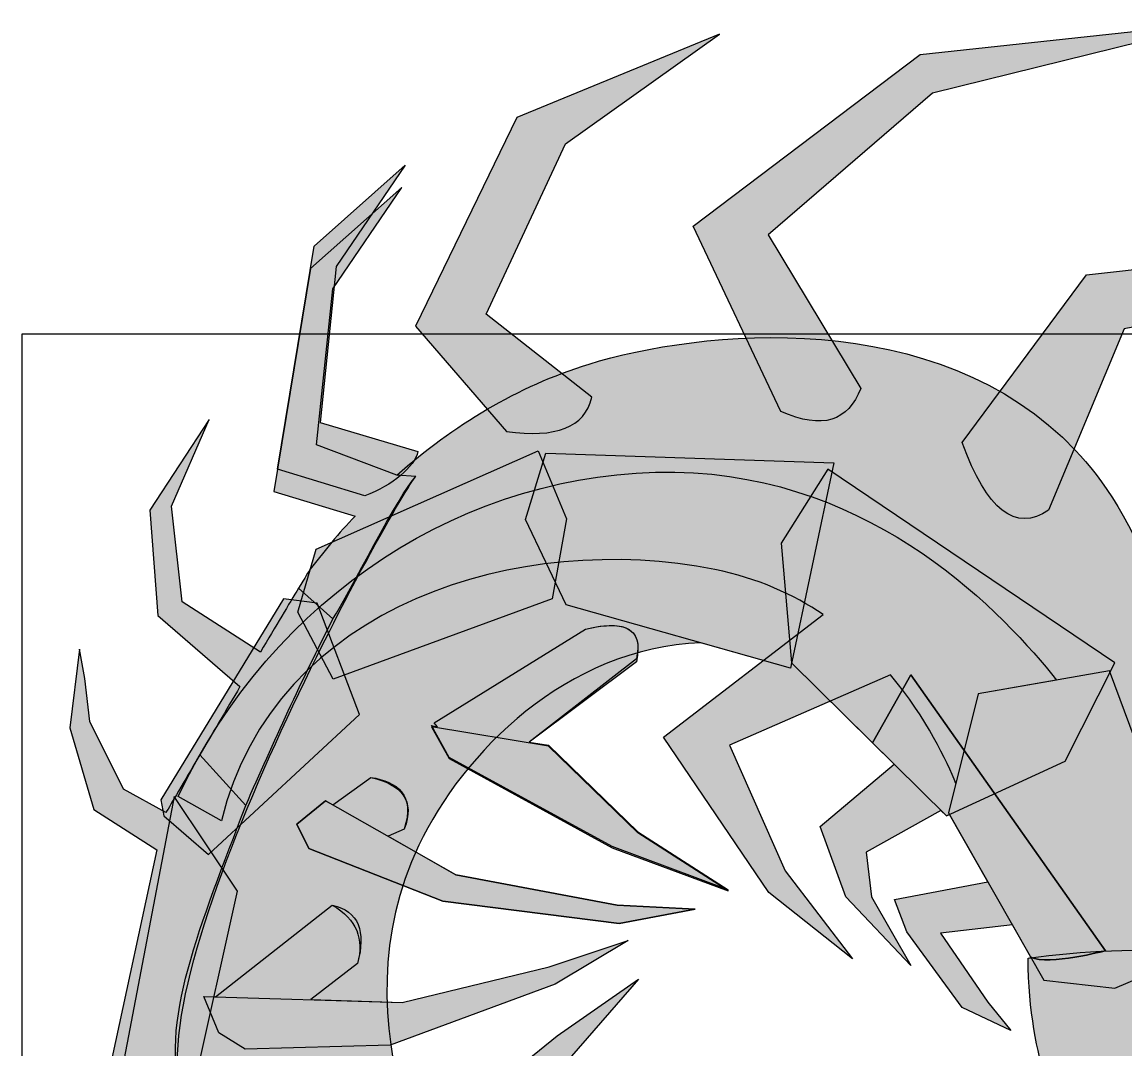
# Model space of a CAD drawing. Extents: x -30 to 49, y -56 to 67.
# Drawn here: x -18.29 to 22.49, y 28.66 to 66.63 of the extents above; entities that cross this region are included whole.
import ezdxf

# ---------------------------------------------------------------- set-up
doc = ezdxf.new("R2010")
doc.units = 0
doc.header["$MEASUREMENT"] = 0
for name, color, linetype in [('LAYER1', 7, 'CONTINUOUS'), ('LAYER2', 7, 'CONTINUOUS'), ('LAYER3', 7, 'CONTINUOUS'), ('LAYER4', 7, 'CONTINUOUS'), ('LAYER_6', 7, 'CONTINUOUS')]:
    doc.layers.add(name, color=color, linetype=linetype)

# ---------------------------------------------------------------- blocks, each defined once
blk = doc.blocks.new('BLOCK_3')
at = {"layer": 'LAYER1'}
h = blk.add_hatch(color=1, dxfattribs=at)
h.dxf.hatch_style = 2
edge = h.paths.add_edge_path()
edge.add_spline(control_points=[(-3.74, 49.84), (-4.375, 49.212), (-6.191, 45.531), (-6.805, 44.583), (-6.805, 44.583), (-8.078, 45.716), (-8.078, 45.716), (-7.843, 46.104), (-7.687, 46.358), (-7.645, 46.414), (-7.645, 46.414), (-6.85, 47.411), (-6.85, 47.411), (-6.571, 47.745), (-6.281, 48.067), (-5.987, 48.383), (-5.987, 48.383), (-8.984, 49.289), (-8.984, 49.289), (-8.984, 49.289), (-7.636, 57.528), (-7.636, 57.528), (-7.636, 57.528), (-4.265, 60.524), (-4.265, 60.524), (-4.265, 60.524), (-6.812, 56.779), (-6.812, 56.779), (-6.812, 56.779), (-7.411, 51.012), (-7.411, 51.012), (-7.411, 51.012), (-4.446, 49.892), (-4.446, 49.892), (-4.446, 49.892), (-3.74, 49.84), (-3.74, 49.84)], knot_values=[0, 0, 0, 0, 1, 1, 1, 2, 2, 2, 3, 3, 3, 4, 4, 4, 5, 5, 5, 6, 6, 6, 7, 7, 7, 8, 8, 8, 9, 9, 9, 10, 10, 10, 11, 11, 11, 12, 12, 12, 12], degree=3, periodic=1)
h = blk.add_hatch(color=1, dxfattribs=at)
h.dxf.hatch_style = 2
edge = h.paths.add_edge_path()
edge.add_spline(control_points=[(-6.805, 44.583), (-7.939, 42.36), (-9.002, 40.03), (-10.026, 37.692), (-10.026, 37.692), (-11.719, 39.566), (-11.719, 39.566), (-11.27, 40.329), (-10.752, 41.21), (-10.238, 42.08), (-10.238, 42.08), (-13.272, 44.708), (-13.272, 44.708), (-13.272, 44.708), (-13.572, 48.602), (-13.572, 48.602), (-13.572, 48.602), (-11.374, 51.948), (-11.374, 51.948), (-11.374, 51.948), (-12.773, 48.752), (-12.773, 48.752), (-12.773, 48.752), (-12.373, 45.207), (-12.373, 45.207), (-12.373, 45.207), (-9.483, 43.357), (-9.483, 43.357), (-8.924, 44.302), (-8.418, 45.152), (-8.078, 45.716), (-8.078, 45.716), (-6.805, 44.583), (-6.805, 44.583)], knot_values=[0, 0, 0, 0, 1, 1, 1, 2, 2, 2, 3, 3, 3, 4, 4, 4, 5, 5, 5, 6, 6, 6, 7, 7, 7, 8, 8, 8, 9, 9, 9, 10, 10, 10, 11, 11, 11, 11], degree=3, periodic=1)
h = blk.add_hatch(color=1, dxfattribs=at)
h.dxf.hatch_style = 2
edge = h.paths.add_edge_path()
edge.add_spline(control_points=[(-10.026, 37.692), (-11.661, 33.348), (-13.302, 29.572), (-12.34, 26.777), (-12.34, 26.777), (-14.027, 27.764), (-14.977, 28.347), (-14.977, 28.347), (-13.316, 36.057), (-13.316, 36.057), (-13.316, 36.057), (-15.644, 37.542), (-15.644, 37.542), (-15.644, 37.542), (-16.53, 40.563), (-16.53, 40.563), (-16.53, 40.563), (-16.168, 43.459), (-16.168, 43.459), (-16.168, 43.459), (-15.968, 42.386), (-15.968, 42.386), (-15.968, 42.386), (-15.781, 40.788), (-15.781, 40.788), (-15.781, 40.788), (-14.545, 38.291), (-14.545, 38.291), (-14.545, 38.291), (-12.976, 37.425), (-12.976, 37.425), (-12.804, 37.719), (-12.325, 38.536), (-11.719, 39.566), (-11.719, 39.566), (-10.026, 37.692), (-10.026, 37.692)], knot_values=[0, 0, 0, 0, 1, 1, 1, 2, 2, 2, 3, 3, 3, 4, 4, 4, 5, 5, 5, 6, 6, 6, 7, 7, 7, 8, 8, 8, 9, 9, 9, 10, 10, 10, 11, 11, 11, 12, 12, 12, 12], degree=3, periodic=1)
h = blk.add_hatch(color=1, dxfattribs=at)
h.dxf.hatch_style = 2
edge = h.paths.add_edge_path()
edge.add_spline(control_points=[(18.978, 32.084), (19.644, 31.769), (21.732, 32.324), (21.732, 32.324), (21.732, 32.324), (14.542, 42.51), (14.542, 42.51), (14.542, 42.51), (13.125, 40.009), (13.125, 40.009), (13.125, 40.009), (13.924, 39.22), (13.924, 39.22), (13.924, 39.22), (11.196, 36.918), (11.196, 36.918), (11.196, 36.918), (12.145, 34.321), (12.145, 34.321), (12.145, 34.321), (14.542, 31.775), (14.542, 31.775), (14.542, 31.775), (13.094, 34.321), (13.094, 34.321), (13.094, 34.321), (12.894, 35.969), (12.894, 35.969), (12.894, 35.969), (15.658, 37.509), (15.658, 37.509), (15.658, 37.509), (15.865, 37.305), (15.865, 37.305), (15.865, 37.305), (15.975, 37.356), (15.975, 37.356), (15.975, 37.356), (17.391, 34.869), (17.391, 34.869), (17.391, 34.869), (13.942, 34.221), (13.942, 34.221), (13.942, 34.221), (14.392, 33.023), (14.392, 33.023), (14.392, 33.023), (16.439, 30.227), (16.439, 30.227), (16.439, 30.227), (18.237, 29.378), (18.237, 29.378), (18.237, 29.378), (17.388, 30.426), (17.388, 30.426), (17.388, 30.426), (15.64, 32.973), (15.64, 32.973), (15.64, 32.973), (18.296, 33.281), (18.296, 33.281), (18.296, 33.281), (18.978, 32.084), (18.978, 32.084)], knot_values=[0, 0, 0, 0, 1, 1, 1, 2, 2, 2, 3, 3, 3, 4, 4, 4, 5, 5, 5, 6, 6, 6, 7, 7, 7, 8, 8, 8, 9, 9, 9, 10, 10, 10, 11, 11, 11, 12, 12, 12, 13, 13, 13, 14, 14, 14, 15, 15, 15, 16, 16, 16, 17, 17, 17, 18, 18, 18, 19, 19, 19, 20, 20, 20, 21, 21, 21, 21], degree=3, periodic=1)
at = {"layer": 'LAYER1', "color": 7}
for points, knots in [([(-3.74, 49.84), (-4.375, 49.212), (-6.191, 45.531), (-6.805, 44.583), (-6.805, 44.583), (-8.078, 45.716), (-8.078, 45.716), (-7.843, 46.104), (-7.687, 46.358), (-7.645, 46.414), (-7.645, 46.414), (-6.85, 47.411), (-6.85, 47.411), (-6.571, 47.745), (-6.281, 48.067), (-5.987, 48.383), (-5.987, 48.383), (-8.984, 49.289), (-8.984, 49.289), (-8.984, 49.289), (-7.636, 57.528), (-7.636, 57.528), (-7.636, 57.528), (-4.265, 60.524), (-4.265, 60.524), (-4.265, 60.524), (-6.812, 56.779), (-6.812, 56.779), (-6.812, 56.779), (-7.411, 51.012), (-7.411, 51.012), (-7.411, 51.012), (-4.446, 49.892), (-4.446, 49.892), (-4.446, 49.892), (-3.74, 49.84), (-3.74, 49.84)], [0, 0, 0, 0, 1, 1, 1, 2, 2, 2, 3, 3, 3, 4, 4, 4, 5, 5, 5, 6, 6, 6, 7, 7, 7, 8, 8, 8, 9, 9, 9, 10, 10, 10, 11, 11, 11, 12, 12, 12, 12]), ([(-6.805, 44.583), (-7.939, 42.36), (-9.002, 40.03), (-10.026, 37.692), (-10.026, 37.692), (-11.719, 39.566), (-11.719, 39.566), (-11.27, 40.329), (-10.752, 41.21), (-10.238, 42.08), (-10.238, 42.08), (-13.272, 44.708), (-13.272, 44.708), (-13.272, 44.708), (-13.572, 48.602), (-13.572, 48.602), (-13.572, 48.602), (-11.374, 51.948), (-11.374, 51.948), (-11.374, 51.948), (-12.773, 48.752), (-12.773, 48.752), (-12.773, 48.752), (-12.373, 45.207), (-12.373, 45.207), (-12.373, 45.207), (-9.483, 43.357), (-9.483, 43.357), (-8.924, 44.302), (-8.418, 45.152), (-8.078, 45.716), (-8.078, 45.716), (-6.805, 44.583), (-6.805, 44.583)], [0, 0, 0, 0, 1, 1, 1, 2, 2, 2, 3, 3, 3, 4, 4, 4, 5, 5, 5, 6, 6, 6, 7, 7, 7, 8, 8, 8, 9, 9, 9, 10, 10, 10, 11, 11, 11, 11]), ([(-10.026, 37.692), (-11.661, 33.348), (-13.302, 29.572), (-12.34, 26.777), (-12.34, 26.777), (-14.027, 27.764), (-14.977, 28.347), (-14.977, 28.347), (-13.316, 36.057), (-13.316, 36.057), (-13.316, 36.057), (-15.644, 37.542), (-15.644, 37.542), (-15.644, 37.542), (-16.53, 40.563), (-16.53, 40.563), (-16.53, 40.563), (-16.168, 43.459), (-16.168, 43.459), (-16.168, 43.459), (-15.968, 42.386), (-15.968, 42.386), (-15.968, 42.386), (-15.781, 40.788), (-15.781, 40.788), (-15.781, 40.788), (-14.545, 38.291), (-14.545, 38.291), (-14.545, 38.291), (-12.976, 37.425), (-12.976, 37.425), (-12.804, 37.719), (-12.325, 38.536), (-11.719, 39.566), (-11.719, 39.566), (-10.026, 37.692), (-10.026, 37.692)], [0, 0, 0, 0, 1, 1, 1, 2, 2, 2, 3, 3, 3, 4, 4, 4, 5, 5, 5, 6, 6, 6, 7, 7, 7, 8, 8, 8, 9, 9, 9, 10, 10, 10, 11, 11, 11, 12, 12, 12, 12]), ([(18.978, 32.084), (19.644, 31.769), (21.732, 32.324), (21.732, 32.324), (21.732, 32.324), (14.542, 42.51), (14.542, 42.51), (14.542, 42.51), (13.125, 40.009), (13.125, 40.009), (13.125, 40.009), (13.924, 39.22), (13.924, 39.22), (13.924, 39.22), (11.196, 36.918), (11.196, 36.918), (11.196, 36.918), (12.145, 34.321), (12.145, 34.321), (12.145, 34.321), (14.542, 31.775), (14.542, 31.775), (14.542, 31.775), (13.094, 34.321), (13.094, 34.321), (13.094, 34.321), (12.894, 35.969), (12.894, 35.969), (12.894, 35.969), (15.658, 37.509), (15.658, 37.509), (15.658, 37.509), (15.865, 37.305), (15.865, 37.305), (15.865, 37.305), (15.975, 37.356), (15.975, 37.356), (15.975, 37.356), (17.391, 34.869), (17.391, 34.869), (17.391, 34.869), (13.942, 34.221), (13.942, 34.221), (13.942, 34.221), (14.392, 33.023), (14.392, 33.023), (14.392, 33.023), (16.439, 30.227), (16.439, 30.227), (16.439, 30.227), (18.237, 29.378), (18.237, 29.378), (18.237, 29.378), (17.388, 30.426), (17.388, 30.426), (17.388, 30.426), (15.64, 32.973), (15.64, 32.973), (15.64, 32.973), (18.296, 33.281), (18.296, 33.281), (18.296, 33.281), (18.978, 32.084), (18.978, 32.084)], [0, 0, 0, 0, 1, 1, 1, 2, 2, 2, 3, 3, 3, 4, 4, 4, 5, 5, 5, 6, 6, 6, 7, 7, 7, 8, 8, 8, 9, 9, 9, 10, 10, 10, 11, 11, 11, 12, 12, 12, 13, 13, 13, 14, 14, 14, 15, 15, 15, 16, 16, 16, 17, 17, 17, 18, 18, 18, 19, 19, 19, 20, 20, 20, 21, 21, 21, 21])]:
    blk.add_open_spline(points, degree=3, knots=knots, dxfattribs=at)
blk = doc.blocks.new('BLOCK_4')
at = {"layer": 'LAYER2'}
h = blk.add_hatch(color=20, dxfattribs=at)
h.dxf.hatch_style = 2
edge = h.paths.add_edge_path()
edge.add_spline(control_points=[(9.748, 52.248), (11.286, 51.552), (12.234, 51.894), (12.694, 53.097), (12.694, 53.097), (9.274, 58.764), (9.274, 58.764), (9.274, 58.764), (15.341, 64.007), (15.341, 64.007), (15.341, 64.007), (25.977, 66.629), (25.977, 66.629), (25.977, 66.629), (14.891, 65.43), (14.891, 65.43), (14.891, 65.43), (6.502, 59.089), (6.502, 59.089), (6.502, 59.089), (9.748, 52.248), (9.748, 52.248)], knot_values=[0, 0, 0, 0, 1, 1, 1, 2, 2, 2, 3, 3, 3, 4, 4, 4, 5, 5, 5, 6, 6, 6, 7, 7, 7, 7], degree=3, periodic=1)
h = blk.add_hatch(color=20, dxfattribs=at)
h.dxf.hatch_style = 2
edge = h.paths.add_edge_path()
edge.add_spline(control_points=[(2.757, 52.772), (2.516, 51.643), (1.418, 51.261), (-0.389, 51.499), (-0.389, 51.499), (-3.759, 55.394), (-3.759, 55.394), (-3.759, 55.394), (-0.014, 63.108), (-0.014, 63.108), (-0.014, 63.108), (7.476, 66.179), (7.476, 66.179), (7.476, 66.179), (1.783, 62.135), (1.783, 62.135), (1.783, 62.135), (-1.138, 55.843), (-1.138, 55.843), (-1.138, 55.843), (2.757, 52.772), (2.757, 52.772)], knot_values=[0, 0, 0, 0, 1, 1, 1, 2, 2, 2, 3, 3, 3, 4, 4, 4, 5, 5, 5, 6, 6, 6, 7, 7, 7, 7], degree=3, periodic=1)
h = blk.add_hatch(color=20, dxfattribs=at)
h.dxf.hatch_style = 2
edge = h.paths.add_edge_path()
edge.add_spline(control_points=[(-3.663, 50.761), (-3.663, 50.761), (-7.28, 51.831), (-7.28, 51.831), (-7.28, 51.831), (-6.681, 57.598), (-6.681, 57.598), (-6.681, 57.598), (-4.134, 61.343), (-4.134, 61.343), (-4.134, 61.343), (-7.504, 58.347), (-7.504, 58.347), (-7.504, 58.347), (-8.853, 50.108), (-8.853, 50.108), (-8.853, 50.108), (-5.632, 49.134), (-5.632, 49.134), (-4.573, 49.509), (-3.808, 50.198), (-3.663, 50.761)], knot_values=[0, 0, 0, 0, 1, 1, 1, 2, 2, 2, 3, 3, 3, 4, 4, 4, 5, 5, 5, 6, 6, 6, 7, 7, 7, 7], degree=3, periodic=1)
h = blk.add_hatch(color=20, dxfattribs=at)
h.dxf.hatch_style = 2
edge = h.paths.add_edge_path()
edge.add_spline(control_points=[(19.635, 48.602), (19.635, 48.602), (22.431, 55.294), (22.431, 55.294), (22.431, 55.294), (32.818, 57.291), (32.818, 57.291), (32.818, 57.291), (39.509, 55.394), (39.509, 55.394), (39.509, 55.394), (32.618, 58.589), (32.618, 58.589), (32.618, 58.589), (21.033, 57.291), (21.033, 57.291), (21.033, 57.291), (16.439, 51.099), (16.439, 51.099), (17.352, 48.597), (18.417, 47.77), (19.635, 48.602)], knot_values=[0, 0, 0, 0, 1, 1, 1, 2, 2, 2, 3, 3, 3, 4, 4, 4, 5, 5, 5, 6, 6, 6, 7, 7, 7, 7], degree=3, periodic=1)
h = blk.add_hatch(color=20, dxfattribs=at)
h.dxf.hatch_style = 2
edge = h.paths.add_edge_path()
edge.add_spline(control_points=[(16.212, 38.506), (16.212, 38.506), (17.038, 41.811), (17.038, 41.811), (17.038, 41.811), (19.928, 42.318), (19.928, 42.318), (18.052, 44.684), (13.256, 49.893), (5.828, 50.001), (-1.856, 50.112), (-9.071, 45.406), (-12.523, 38.016), (-12.523, 38.016), (-10.925, 37.118), (-10.925, 37.118), (-8.953, 45.178), (0.174, 47.835), (7.301, 46.405), (8.885, 46.088), (10.205, 45.483), (11.311, 44.744), (11.311, 44.744), (5.404, 40.213), (5.404, 40.213), (5.404, 40.213), (9.299, 34.471), (9.299, 34.471), (9.299, 34.471), (12.394, 32.024), (12.394, 32.024), (12.394, 32.024), (9.898, 35.27), (9.898, 35.27), (9.898, 35.27), (7.85, 39.914), (7.85, 39.914), (7.85, 39.914), (13.795, 42.512), (13.795, 42.512), (15.145, 40.917), (15.877, 39.292), (16.212, 38.506)], knot_values=[0, 0, 0, 0, 1, 1, 1, 2, 2, 2, 3, 3, 3, 4, 4, 4, 5, 5, 5, 6, 6, 6, 7, 7, 7, 8, 8, 8, 9, 9, 9, 10, 10, 10, 11, 11, 11, 12, 12, 12, 13, 13, 13, 14, 14, 14, 14], degree=3, periodic=1)
h = blk.add_hatch(color=20, dxfattribs=at)
h.dxf.hatch_style = 2
edge = h.paths.add_edge_path()
edge.add_spline(control_points=[(-2.511, 39.464), (-2.511, 39.464), (3.506, 36.169), (3.506, 36.169), (3.506, 36.169), (7.8, 34.571), (7.8, 34.571), (7.8, 34.571), (4.455, 36.718), (4.455, 36.718), (4.455, 36.718), (1.159, 39.914), (1.159, 39.914), (1.159, 39.914), (0.447, 40.033), (0.447, 40.033), (0.447, 40.033), (4.405, 43.11), (4.405, 43.11), (4.643, 44.155), (4.084, 44.573), (2.532, 44.208), (2.532, 44.208), (-3.06, 40.738), (-3.06, 40.738), (-3.06, 40.738), (-2.942, 40.601), (-2.942, 40.601), (-2.942, 40.601), (-3.16, 40.638), (-3.16, 40.638), (-3.16, 40.638), (-2.511, 39.464), (-2.511, 39.464)], knot_values=[0, 0, 0, 0, 1, 1, 1, 2, 2, 2, 3, 3, 3, 4, 4, 4, 5, 5, 5, 6, 6, 6, 7, 7, 7, 8, 8, 8, 9, 9, 9, 10, 10, 10, 11, 11, 11, 11], degree=3, periodic=1)
h = blk.add_hatch(color=20, dxfattribs=at)
h.dxf.hatch_style = 2
edge = h.paths.add_edge_path()
edge.add_spline(control_points=[(-2.261, 35.133), (-2.261, 35.133), (-4.763, 36.552), (-4.763, 36.552), (-4.763, 36.552), (-4.171, 36.818), (-4.171, 36.818), (-3.762, 37.874), (-4.262, 38.466), (-5.407, 38.728), (-5.407, 38.728), (-6.806, 37.711), (-6.806, 37.711), (-6.806, 37.711), (-7.08, 37.867), (-7.08, 37.867), (-7.08, 37.867), (-8.141, 37.005), (-8.141, 37.005), (-8.141, 37.005), (-7.692, 36.106), (-7.692, 36.106), (-7.692, 36.106), (-2.748, 34.159), (-2.748, 34.159), (-2.748, 34.159), (3.768, 33.335), (3.768, 33.335), (3.768, 33.335), (6.577, 33.859), (6.577, 33.859), (6.577, 33.859), (3.693, 34.009), (3.693, 34.009), (3.693, 34.009), (-2.261, 35.133), (-2.261, 35.133)], knot_values=[0, 0, 0, 0, 1, 1, 1, 2, 2, 2, 3, 3, 3, 4, 4, 4, 5, 5, 5, 6, 6, 6, 7, 7, 7, 8, 8, 8, 9, 9, 9, 10, 10, 10, 11, 11, 11, 12, 12, 12, 12], degree=3, periodic=1)
h = blk.add_hatch(color=20, dxfattribs=at)
h.dxf.hatch_style = 2
edge = h.paths.add_edge_path()
edge.add_spline(control_points=[(-4.696, 28.841), (-4.696, 28.841), (1.409, 31.088), (1.409, 31.088), (1.409, 31.088), (4.105, 32.698), (4.105, 32.698), (4.105, 32.698), (1.184, 31.725), (1.184, 31.725), (1.184, 31.725), (-4.246, 30.414), (-4.246, 30.414), (-4.246, 30.414), (-7.622, 30.517), (-7.622, 30.517), (-7.622, 30.517), (-5.894, 31.856), (-5.894, 31.856), (-5.583, 33.034), (-5.844, 33.79), (-6.83, 34.009), (-6.83, 34.009), (-11.137, 30.625), (-11.137, 30.625), (-11.137, 30.625), (-11.568, 30.639), (-11.568, 30.639), (-11.568, 30.639), (-11.025, 29.29), (-11.025, 29.29), (-11.025, 29.29), (-10.051, 28.691), (-10.051, 28.691), (-10.051, 28.691), (-4.696, 28.841), (-4.696, 28.841)], knot_values=[0, 0, 0, 0, 1, 1, 1, 2, 2, 2, 3, 3, 3, 4, 4, 4, 5, 5, 5, 6, 6, 6, 7, 7, 7, 8, 8, 8, 9, 9, 9, 10, 10, 10, 11, 11, 11, 12, 12, 12, 12], degree=3, periodic=1)
h = blk.add_hatch(color=20, dxfattribs=at)
h.dxf.hatch_style = 2
edge = h.paths.add_edge_path()
edge.add_spline(control_points=[(2.008, 28.429), (2.008, 28.429), (4.48, 31.275), (4.48, 31.275), (4.48, 31.275), (1.484, 29.178), (1.484, 29.178), (1.484, 29.178), (-4.059, 24.684), (-4.059, 24.684), (-4.059, 24.684), (-5.872, 24.279), (-5.872, 24.279), (-5.872, 24.279), (-5.22, 24.834), (-5.22, 24.834), (-4.639, 26.037), (-5.028, 26.948), (-6.526, 27.526), (-6.526, 27.526), (-10.426, 23.411), (-10.426, 23.411), (-10.426, 23.411), (-10.352, 23.277), (-10.352, 23.277), (-10.352, 23.277), (-10.426, 23.261), (-10.426, 23.261), (-10.426, 23.261), (-9.976, 21.8), (-9.976, 21.8), (-9.976, 21.8), (-8.591, 21.613), (-8.591, 21.613), (-8.591, 21.613), (-3.31, 22.587), (-3.31, 22.587), (-3.31, 22.587), (2.008, 28.429), (2.008, 28.429)], knot_values=[0, 0, 0, 0, 1, 1, 1, 2, 2, 2, 3, 3, 3, 4, 4, 4, 5, 5, 5, 6, 6, 6, 7, 7, 7, 8, 8, 8, 9, 9, 9, 10, 10, 10, 11, 11, 11, 12, 12, 12, 13, 13, 13, 13], degree=3, periodic=1)
at = {"layer": 'LAYER2', "color": 7}
for points, knots in [([(9.748, 52.248), (11.286, 51.552), (12.234, 51.894), (12.694, 53.097), (12.694, 53.097), (9.274, 58.764), (9.274, 58.764), (9.274, 58.764), (15.341, 64.007), (15.341, 64.007), (15.341, 64.007), (25.977, 66.629), (25.977, 66.629), (25.977, 66.629), (14.891, 65.43), (14.891, 65.43), (14.891, 65.43), (6.502, 59.089), (6.502, 59.089), (6.502, 59.089), (9.748, 52.248), (9.748, 52.248)], [0, 0, 0, 0, 1, 1, 1, 2, 2, 2, 3, 3, 3, 4, 4, 4, 5, 5, 5, 6, 6, 6, 7, 7, 7, 7]), ([(2.757, 52.772), (2.516, 51.643), (1.418, 51.261), (-0.389, 51.499), (-0.389, 51.499), (-3.759, 55.394), (-3.759, 55.394), (-3.759, 55.394), (-0.014, 63.108), (-0.014, 63.108), (-0.014, 63.108), (7.476, 66.179), (7.476, 66.179), (7.476, 66.179), (1.783, 62.135), (1.783, 62.135), (1.783, 62.135), (-1.138, 55.843), (-1.138, 55.843), (-1.138, 55.843), (2.757, 52.772), (2.757, 52.772)], [0, 0, 0, 0, 1, 1, 1, 2, 2, 2, 3, 3, 3, 4, 4, 4, 5, 5, 5, 6, 6, 6, 7, 7, 7, 7]), ([(-3.663, 50.761), (-3.663, 50.761), (-7.28, 51.831), (-7.28, 51.831), (-7.28, 51.831), (-6.681, 57.598), (-6.681, 57.598), (-6.681, 57.598), (-4.134, 61.343), (-4.134, 61.343), (-4.134, 61.343), (-7.504, 58.347), (-7.504, 58.347), (-7.504, 58.347), (-8.853, 50.108), (-8.853, 50.108), (-8.853, 50.108), (-5.632, 49.134), (-5.632, 49.134), (-4.573, 49.509), (-3.808, 50.198), (-3.663, 50.761)], [0, 0, 0, 0, 1, 1, 1, 2, 2, 2, 3, 3, 3, 4, 4, 4, 5, 5, 5, 6, 6, 6, 7, 7, 7, 7]), ([(19.635, 48.602), (19.635, 48.602), (22.431, 55.294), (22.431, 55.294), (22.431, 55.294), (32.818, 57.291), (32.818, 57.291), (32.818, 57.291), (39.509, 55.394), (39.509, 55.394), (39.509, 55.394), (32.618, 58.589), (32.618, 58.589), (32.618, 58.589), (21.033, 57.291), (21.033, 57.291), (21.033, 57.291), (16.439, 51.099), (16.439, 51.099), (17.352, 48.597), (18.417, 47.77), (19.635, 48.602)], [0, 0, 0, 0, 1, 1, 1, 2, 2, 2, 3, 3, 3, 4, 4, 4, 5, 5, 5, 6, 6, 6, 7, 7, 7, 7]), ([(16.212, 38.506), (16.212, 38.506), (17.038, 41.811), (17.038, 41.811), (17.038, 41.811), (19.928, 42.318), (19.928, 42.318), (18.052, 44.684), (13.256, 49.893), (5.828, 50.001), (-1.856, 50.112), (-9.071, 45.406), (-12.523, 38.016), (-12.523, 38.016), (-10.925, 37.118), (-10.925, 37.118), (-8.953, 45.178), (0.174, 47.835), (7.301, 46.405), (8.885, 46.088), (10.205, 45.483), (11.311, 44.744), (11.311, 44.744), (5.404, 40.213), (5.404, 40.213), (5.404, 40.213), (9.299, 34.471), (9.299, 34.471), (9.299, 34.471), (12.394, 32.024), (12.394, 32.024), (12.394, 32.024), (9.898, 35.27), (9.898, 35.27), (9.898, 35.27), (7.85, 39.914), (7.85, 39.914), (7.85, 39.914), (13.795, 42.512), (13.795, 42.512), (15.145, 40.917), (15.877, 39.292), (16.212, 38.506)], [0, 0, 0, 0, 1, 1, 1, 2, 2, 2, 3, 3, 3, 4, 4, 4, 5, 5, 5, 6, 6, 6, 7, 7, 7, 8, 8, 8, 9, 9, 9, 10, 10, 10, 11, 11, 11, 12, 12, 12, 13, 13, 13, 14, 14, 14, 14]), ([(-2.511, 39.464), (-2.511, 39.464), (3.506, 36.169), (3.506, 36.169), (3.506, 36.169), (7.8, 34.571), (7.8, 34.571), (7.8, 34.571), (4.455, 36.718), (4.455, 36.718), (4.455, 36.718), (1.159, 39.914), (1.159, 39.914), (1.159, 39.914), (0.447, 40.033), (0.447, 40.033), (0.447, 40.033), (4.405, 43.11), (4.405, 43.11), (4.643, 44.155), (4.084, 44.573), (2.532, 44.208), (2.532, 44.208), (-3.06, 40.738), (-3.06, 40.738), (-3.06, 40.738), (-2.942, 40.601), (-2.942, 40.601), (-2.942, 40.601), (-3.16, 40.638), (-3.16, 40.638), (-3.16, 40.638), (-2.511, 39.464), (-2.511, 39.464)], [0, 0, 0, 0, 1, 1, 1, 2, 2, 2, 3, 3, 3, 4, 4, 4, 5, 5, 5, 6, 6, 6, 7, 7, 7, 8, 8, 8, 9, 9, 9, 10, 10, 10, 11, 11, 11, 11]), ([(-2.261, 35.133), (-2.261, 35.133), (-4.763, 36.552), (-4.763, 36.552), (-4.763, 36.552), (-4.171, 36.818), (-4.171, 36.818), (-3.762, 37.874), (-4.262, 38.466), (-5.407, 38.728), (-5.407, 38.728), (-6.806, 37.711), (-6.806, 37.711), (-6.806, 37.711), (-7.08, 37.867), (-7.08, 37.867), (-7.08, 37.867), (-8.141, 37.005), (-8.141, 37.005), (-8.141, 37.005), (-7.692, 36.106), (-7.692, 36.106), (-7.692, 36.106), (-2.748, 34.159), (-2.748, 34.159), (-2.748, 34.159), (3.768, 33.335), (3.768, 33.335), (3.768, 33.335), (6.577, 33.859), (6.577, 33.859), (6.577, 33.859), (3.693, 34.009), (3.693, 34.009), (3.693, 34.009), (-2.261, 35.133), (-2.261, 35.133)], [0, 0, 0, 0, 1, 1, 1, 2, 2, 2, 3, 3, 3, 4, 4, 4, 5, 5, 5, 6, 6, 6, 7, 7, 7, 8, 8, 8, 9, 9, 9, 10, 10, 10, 11, 11, 11, 12, 12, 12, 12]), ([(-4.696, 28.841), (-4.696, 28.841), (1.409, 31.088), (1.409, 31.088), (1.409, 31.088), (4.105, 32.698), (4.105, 32.698), (4.105, 32.698), (1.184, 31.725), (1.184, 31.725), (1.184, 31.725), (-4.246, 30.414), (-4.246, 30.414), (-4.246, 30.414), (-7.622, 30.517), (-7.622, 30.517), (-7.622, 30.517), (-5.894, 31.856), (-5.894, 31.856), (-5.583, 33.034), (-5.844, 33.79), (-6.83, 34.009), (-6.83, 34.009), (-11.137, 30.625), (-11.137, 30.625), (-11.137, 30.625), (-11.568, 30.639), (-11.568, 30.639), (-11.568, 30.639), (-11.025, 29.29), (-11.025, 29.29), (-11.025, 29.29), (-10.051, 28.691), (-10.051, 28.691), (-10.051, 28.691), (-4.696, 28.841), (-4.696, 28.841)], [0, 0, 0, 0, 1, 1, 1, 2, 2, 2, 3, 3, 3, 4, 4, 4, 5, 5, 5, 6, 6, 6, 7, 7, 7, 8, 8, 8, 9, 9, 9, 10, 10, 10, 11, 11, 11, 12, 12, 12, 12]), ([(2.008, 28.429), (2.008, 28.429), (4.48, 31.275), (4.48, 31.275), (4.48, 31.275), (1.484, 29.178), (1.484, 29.178), (1.484, 29.178), (-4.059, 24.684), (-4.059, 24.684), (-4.059, 24.684), (-5.872, 24.279), (-5.872, 24.279), (-5.872, 24.279), (-5.22, 24.834), (-5.22, 24.834), (-4.639, 26.037), (-5.028, 26.948), (-6.526, 27.526), (-6.526, 27.526), (-10.426, 23.411), (-10.426, 23.411), (-10.426, 23.411), (-10.352, 23.277), (-10.352, 23.277), (-10.352, 23.277), (-10.426, 23.261), (-10.426, 23.261), (-10.426, 23.261), (-9.976, 21.8), (-9.976, 21.8), (-9.976, 21.8), (-8.591, 21.613), (-8.591, 21.613), (-8.591, 21.613), (-3.31, 22.587), (-3.31, 22.587), (-3.31, 22.587), (2.008, 28.429), (2.008, 28.429)], [0, 0, 0, 0, 1, 1, 1, 2, 2, 2, 3, 3, 3, 4, 4, 4, 5, 5, 5, 6, 6, 6, 7, 7, 7, 8, 8, 8, 9, 9, 9, 10, 10, 10, 11, 11, 11, 12, 12, 12, 13, 13, 13, 13])]:
    blk.add_open_spline(points, degree=3, knots=knots, dxfattribs=at)
blk = doc.blocks.new('BLOCK_5')
at = {"layer": 'LAYER3'}
h = blk.add_hatch(color=30, dxfattribs=at)
h.dxf.hatch_style = 2
edge = h.paths.add_edge_path()
edge.add_spline(control_points=[(-2.511, 39.464), (-2.511, 39.464), (3.506, 36.169), (3.506, 36.169), (3.506, 36.169), (7.8, 34.571), (7.8, 34.571), (7.8, 34.571), (4.455, 36.718), (4.455, 36.718), (4.455, 36.718), (1.159, 39.914), (1.159, 39.914), (1.159, 39.914), (0.447, 40.033), (0.447, 40.033), (0.447, 40.033), (4.405, 42.997), (4.405, 42.997), (4.71, 44.384), (3.804, 44.497), (2.532, 44.208), (2.532, 44.208), (-3.06, 40.738), (-3.06, 40.738), (-3.06, 40.738), (-2.942, 40.601), (-2.942, 40.601), (-2.942, 40.601), (-3.16, 40.638), (-3.16, 40.638), (-3.16, 40.638), (-2.511, 39.464), (-2.511, 39.464)], knot_values=[0, 0, 0, 0, 1, 1, 1, 2, 2, 2, 3, 3, 3, 4, 4, 4, 5, 5, 5, 6, 6, 6, 7, 7, 7, 8, 8, 8, 9, 9, 9, 10, 10, 10, 11, 11, 11, 11], degree=3, periodic=1)
h = blk.add_hatch(color=30, dxfattribs=at)
h.dxf.hatch_style = 2
edge = h.paths.add_edge_path()
edge.add_spline(control_points=[(-2.261, 35.133), (-2.261, 35.133), (-4.763, 36.552), (-4.763, 36.552), (-4.763, 36.552), (-4.171, 36.818), (-4.171, 36.818), (-3.765, 38.091), (-4.419, 38.565), (-5.407, 38.728), (-5.407, 38.728), (-6.806, 37.711), (-6.806, 37.711), (-6.806, 37.711), (-7.08, 37.867), (-7.08, 37.867), (-7.08, 37.867), (-8.141, 37.005), (-8.141, 37.005), (-8.141, 37.005), (-7.692, 36.106), (-7.692, 36.106), (-7.692, 36.106), (-2.748, 34.159), (-2.748, 34.159), (-2.748, 34.159), (3.768, 33.335), (3.768, 33.335), (3.768, 33.335), (6.577, 33.859), (6.577, 33.859), (6.577, 33.859), (3.693, 34.009), (3.693, 34.009), (3.693, 34.009), (-2.261, 35.133), (-2.261, 35.133)], knot_values=[0, 0, 0, 0, 1, 1, 1, 2, 2, 2, 3, 3, 3, 4, 4, 4, 5, 5, 5, 6, 6, 6, 7, 7, 7, 8, 8, 8, 9, 9, 9, 10, 10, 10, 11, 11, 11, 12, 12, 12, 12], degree=3, periodic=1)
h = blk.add_hatch(color=30, dxfattribs=at)
h.dxf.hatch_style = 2
edge = h.paths.add_edge_path()
edge.add_spline(control_points=[(-4.696, 28.841), (-4.696, 28.841), (1.409, 31.088), (1.409, 31.088), (1.409, 31.088), (4.105, 32.698), (4.105, 32.698), (4.105, 32.698), (1.184, 31.725), (1.184, 31.725), (1.184, 31.725), (-4.246, 30.414), (-4.246, 30.414), (-4.246, 30.414), (-7.622, 30.517), (-7.622, 30.517), (-7.622, 30.517), (-5.894, 31.856), (-5.894, 31.856), (-5.655, 32.745), (-5.911, 33.48), (-6.83, 34.009), (-6.83, 34.009), (-11.137, 30.625), (-11.137, 30.625), (-11.137, 30.625), (-11.568, 30.639), (-11.568, 30.639), (-11.568, 30.639), (-11.025, 29.29), (-11.025, 29.29), (-11.025, 29.29), (-10.051, 28.691), (-10.051, 28.691), (-10.051, 28.691), (-4.696, 28.841), (-4.696, 28.841)], knot_values=[0, 0, 0, 0, 1, 1, 1, 2, 2, 2, 3, 3, 3, 4, 4, 4, 5, 5, 5, 6, 6, 6, 7, 7, 7, 8, 8, 8, 9, 9, 9, 10, 10, 10, 11, 11, 11, 12, 12, 12, 12], degree=3, periodic=1)
h = blk.add_hatch(color=30, dxfattribs=at)
h.dxf.hatch_style = 2
edge = h.paths.add_edge_path()
edge.add_spline(control_points=[(2.008, 28.429), (2.008, 28.429), (4.48, 31.275), (4.48, 31.275), (4.48, 31.275), (1.484, 29.178), (1.484, 29.178), (1.484, 29.178), (-4.059, 24.684), (-4.059, 24.684), (-4.059, 24.684), (-5.872, 24.279), (-5.872, 24.279), (-5.872, 24.279), (-5.22, 24.834), (-5.22, 24.834), (-4.955, 26.524), (-5.33, 27.49), (-6.526, 27.526), (-6.526, 27.526), (-10.426, 23.411), (-10.426, 23.411), (-10.426, 23.411), (-10.352, 23.277), (-10.352, 23.277), (-10.352, 23.277), (-10.426, 23.261), (-10.426, 23.261), (-10.426, 23.261), (-9.976, 21.8), (-9.976, 21.8), (-9.976, 21.8), (-8.591, 21.613), (-8.591, 21.613), (-8.591, 21.613), (-3.31, 22.587), (-3.31, 22.587), (-3.31, 22.587), (2.008, 28.429), (2.008, 28.429)], knot_values=[0, 0, 0, 0, 1, 1, 1, 2, 2, 2, 3, 3, 3, 4, 4, 4, 5, 5, 5, 6, 6, 6, 7, 7, 7, 8, 8, 8, 9, 9, 9, 10, 10, 10, 11, 11, 11, 12, 12, 12, 13, 13, 13, 13], degree=3, periodic=1)
at = {"layer": 'LAYER3', "color": 7}
for points, knots in [([(-2.511, 39.464), (-2.511, 39.464), (3.506, 36.169), (3.506, 36.169), (3.506, 36.169), (7.8, 34.571), (7.8, 34.571), (7.8, 34.571), (4.455, 36.718), (4.455, 36.718), (4.455, 36.718), (1.159, 39.914), (1.159, 39.914), (1.159, 39.914), (0.447, 40.033), (0.447, 40.033), (0.447, 40.033), (4.405, 42.997), (4.405, 42.997), (4.71, 44.384), (3.804, 44.497), (2.532, 44.208), (2.532, 44.208), (-3.06, 40.738), (-3.06, 40.738), (-3.06, 40.738), (-2.942, 40.601), (-2.942, 40.601), (-2.942, 40.601), (-3.16, 40.638), (-3.16, 40.638), (-3.16, 40.638), (-2.511, 39.464), (-2.511, 39.464)], [0, 0, 0, 0, 1, 1, 1, 2, 2, 2, 3, 3, 3, 4, 4, 4, 5, 5, 5, 6, 6, 6, 7, 7, 7, 8, 8, 8, 9, 9, 9, 10, 10, 10, 11, 11, 11, 11]), ([(-2.261, 35.133), (-2.261, 35.133), (-4.763, 36.552), (-4.763, 36.552), (-4.763, 36.552), (-4.171, 36.818), (-4.171, 36.818), (-3.765, 38.091), (-4.419, 38.565), (-5.407, 38.728), (-5.407, 38.728), (-6.806, 37.711), (-6.806, 37.711), (-6.806, 37.711), (-7.08, 37.867), (-7.08, 37.867), (-7.08, 37.867), (-8.141, 37.005), (-8.141, 37.005), (-8.141, 37.005), (-7.692, 36.106), (-7.692, 36.106), (-7.692, 36.106), (-2.748, 34.159), (-2.748, 34.159), (-2.748, 34.159), (3.768, 33.335), (3.768, 33.335), (3.768, 33.335), (6.577, 33.859), (6.577, 33.859), (6.577, 33.859), (3.693, 34.009), (3.693, 34.009), (3.693, 34.009), (-2.261, 35.133), (-2.261, 35.133)], [0, 0, 0, 0, 1, 1, 1, 2, 2, 2, 3, 3, 3, 4, 4, 4, 5, 5, 5, 6, 6, 6, 7, 7, 7, 8, 8, 8, 9, 9, 9, 10, 10, 10, 11, 11, 11, 12, 12, 12, 12]), ([(-4.696, 28.841), (-4.696, 28.841), (1.409, 31.088), (1.409, 31.088), (1.409, 31.088), (4.105, 32.698), (4.105, 32.698), (4.105, 32.698), (1.184, 31.725), (1.184, 31.725), (1.184, 31.725), (-4.246, 30.414), (-4.246, 30.414), (-4.246, 30.414), (-7.622, 30.517), (-7.622, 30.517), (-7.622, 30.517), (-5.894, 31.856), (-5.894, 31.856), (-5.655, 32.745), (-5.911, 33.48), (-6.83, 34.009), (-6.83, 34.009), (-11.137, 30.625), (-11.137, 30.625), (-11.137, 30.625), (-11.568, 30.639), (-11.568, 30.639), (-11.568, 30.639), (-11.025, 29.29), (-11.025, 29.29), (-11.025, 29.29), (-10.051, 28.691), (-10.051, 28.691), (-10.051, 28.691), (-4.696, 28.841), (-4.696, 28.841)], [0, 0, 0, 0, 1, 1, 1, 2, 2, 2, 3, 3, 3, 4, 4, 4, 5, 5, 5, 6, 6, 6, 7, 7, 7, 8, 8, 8, 9, 9, 9, 10, 10, 10, 11, 11, 11, 12, 12, 12, 12]), ([(2.008, 28.429), (2.008, 28.429), (4.48, 31.275), (4.48, 31.275), (4.48, 31.275), (1.484, 29.178), (1.484, 29.178), (1.484, 29.178), (-4.059, 24.684), (-4.059, 24.684), (-4.059, 24.684), (-5.872, 24.279), (-5.872, 24.279), (-5.872, 24.279), (-5.22, 24.834), (-5.22, 24.834), (-4.955, 26.524), (-5.33, 27.49), (-6.526, 27.526), (-6.526, 27.526), (-10.426, 23.411), (-10.426, 23.411), (-10.426, 23.411), (-10.352, 23.277), (-10.352, 23.277), (-10.352, 23.277), (-10.426, 23.261), (-10.426, 23.261), (-10.426, 23.261), (-9.976, 21.8), (-9.976, 21.8), (-9.976, 21.8), (-8.591, 21.613), (-8.591, 21.613), (-8.591, 21.613), (-3.31, 22.587), (-3.31, 22.587), (-3.31, 22.587), (2.008, 28.429), (2.008, 28.429)], [0, 0, 0, 0, 1, 1, 1, 2, 2, 2, 3, 3, 3, 4, 4, 4, 5, 5, 5, 6, 6, 6, 7, 7, 7, 8, 8, 8, 9, 9, 9, 10, 10, 10, 11, 11, 11, 12, 12, 12, 13, 13, 13, 13])]:
    blk.add_open_spline(points, degree=3, knots=knots, dxfattribs=at)
blk = doc.blocks.new('BLOCK_6')
at = {"layer": 'LAYER4'}
h = blk.add_hatch(color=2, dxfattribs=at)
h.dxf.hatch_style = 2
h.paths.add_polyline_path([(-2.511, 39.427), (3.506, 36.131), (7.8, 34.533), (4.455, 36.681), (1.159, 39.876), (-3.16, 40.6)])
h = blk.add_hatch(color=2, dxfattribs=at)
h.dxf.hatch_style = 2
h.paths.add_polyline_path([(-7.08, 37.867), (-8.141, 37.005), (-7.692, 36.106), (-2.748, 34.159), (3.768, 33.335), (6.577, 33.859), (3.693, 34.009), (-2.261, 35.133)])
h = blk.add_hatch(color=2, dxfattribs=at)
h.dxf.hatch_style = 2
h.paths.add_polyline_path([(-4.246, 30.414), (1.184, 31.725), (4.105, 32.698), (1.409, 31.088), (-4.696, 28.841), (-10.051, 28.691), (-11.025, 29.29), (-11.568, 30.639)])
h = blk.add_hatch(color=2, dxfattribs=at)
h.dxf.hatch_style = 2
h.paths.add_polyline_path([(-4.059, 24.684), (1.484, 29.178), (4.48, 31.275), (2.008, 28.429), (-3.31, 22.587), (-8.591, 21.613), (-9.976, 21.8), (-10.426, 23.261)])
at = {"layer": 'LAYER4', "color": 7}
for points in [[(-2.511, 39.427), (3.506, 36.131), (7.8, 34.533), (4.455, 36.681), (1.159, 39.876), (-3.16, 40.6), (-2.511, 39.427)], [(-7.08, 37.867), (-8.141, 37.005), (-7.692, 36.106), (-2.748, 34.159), (3.768, 33.335), (6.577, 33.859), (3.693, 34.009), (-2.261, 35.133), (-7.08, 37.867)], [(-4.246, 30.414), (1.184, 31.725), (4.105, 32.698), (1.409, 31.088), (-4.696, 28.841), (-10.051, 28.691), (-11.025, 29.29), (-11.568, 30.639), (-4.246, 30.414)], [(-4.059, 24.684), (1.484, 29.178), (4.48, 31.275), (2.008, 28.429), (-3.31, 22.587), (-8.591, 21.613), (-9.976, 21.8), (-10.426, 23.261), (-4.059, 24.684)]]:
    blk.add_lwpolyline(points, dxfattribs=at)

msp = doc.modelspace()

# ---------------------------------------------------------------- hatches: boundary and pattern name
at = {"layer": 'LAYER1'}
h = msp.add_hatch(color=1, dxfattribs=at)
h.dxf.hatch_style = 2
edge = h.paths.add_edge_path()
edge.add_spline(control_points=[(27.624, 41.012), (26.562, 43.8), (24.263, 45.08), (23.63, 45.407), (22.858, 48.09), (21.575, 49.799), (20.634, 50.8), (15.535, 56.22), (6.68, 55.245), (2.657, 53.995), (0.012, 53.174), (-2.366, 51.74), (-4.442, 49.89), (-4.442, 49.89), (-3.74, 49.84), (-3.74, 49.84), (-3.739, 49.841), (-3.739, 49.841), (-3.738, 49.841), (-4.374, 49.212), (-14.081, 31.833), (-12.34, 26.777), (-12.34, 26.777), (-14.032, 27.767), (-14.981, 28.35), (-14.981, 28.35), (-11.824, 18.392), (-11.824, 18.392), (-11.824, 18.392), (-11.578, 18.326), (-11.578, 18.326), (-11.578, 18.326), (-11.624, 18.292), (-11.624, 18.292), (-11.624, 18.292), (-8.549, 11.849), (-8.549, 11.849), (-8.549, 11.849), (-8.528, 11.351), (-8.528, 11.351), (-8.528, 11.351), (-3.535, 6.358), (-3.535, 6.358), (-3.535, 6.358), (-3.113, 6.314), (-3.113, 6.314), (-3.113, 6.314), (-3.035, 6.058), (-3.035, 6.058), (-3.035, 6.058), (1.758, 2.263), (1.758, 2.263), (1.758, 2.263), (1.788, 2.261), (1.788, 2.261), (1.788, 2.261), (1.783, 2.138), (1.783, 2.138), (1.783, 2.138), (4.152, 0.021), (4.152, 0.021), (4.152, 0.021), (4.152, 0.022), (4.152, 0.022), (4.152, 0.022), (17.995, 2.694), (17.995, 2.694), (15.342, 4.904), (12.836, 6.268), (11.446, 6.957), (8.336, 8.648), (2.855, 12.254), (-0.838, 18.941), (-2.895, 22.665), (-6.763, 29.67), (-3.635, 36.219), (-2.002, 39.635), (1.822, 43.514), (6.791, 43.696), (6.791, 43.696), (10.097, 42.76), (10.097, 42.76), (10.097, 42.76), (10.139, 42.956), (10.139, 42.956), (10.139, 42.956), (13.125, 40.009), (13.125, 40.009), (13.125, 40.009), (14.542, 42.51), (14.542, 42.51), (14.542, 42.51), (21.732, 32.324), (21.732, 32.324), (21.732, 32.324), (19.644, 31.769), (18.978, 32.084), (18.978, 32.084), (18.989, 32.064), (18.989, 32.064), (18.953, 32.06), (18.916, 32.057), (18.88, 32.052), (18.88, 30.094), (19.23, 28.545), (19.535, 27.53), (19.978, 26.056), (20.519, 24.336), (22.082, 23.236), (22.55, 22.906), (22.953, 22.622), (23.48, 22.661), (24.3, 22.723), (24.972, 23.537), (25.452, 24.542), (25.97, 25.188), (26.477, 26.004), (26.826, 27.031), (27.834, 30.005), (26.788, 32.534), (26.526, 33.123), (26.746, 33.435), (29.158, 36.991), (27.624, 41.012)], knot_values=[0, 0, 0, 0, 1, 1, 1, 2, 2, 2, 3, 3, 3, 4, 4, 4, 5, 5, 5, 6, 6, 6, 7, 7, 7, 8, 8, 8, 9, 9, 9, 10, 10, 10, 11, 11, 11, 12, 12, 12, 13, 13, 13, 14, 14, 14, 15, 15, 15, 16, 16, 16, 17, 17, 17, 18, 18, 18, 19, 19, 19, 20, 20, 20, 21, 21, 21, 22, 22, 22, 23, 23, 23, 24, 24, 24, 25, 25, 25, 26, 26, 26, 27, 27, 27, 28, 28, 28, 29, 29, 29, 30, 30, 30, 31, 31, 31, 32, 32, 32, 33, 33, 33, 34, 34, 34, 35, 35, 35, 36, 36, 36, 37, 37, 37, 38, 38, 38, 39, 39, 39, 40, 40, 40, 41, 41, 41, 41], degree=3, periodic=1)
at = {"layer": 'LAYER2'}
h = msp.add_hatch(color=20, dxfattribs=at)
h.dxf.hatch_style = 2
h.paths.add_polyline_path([(15.94, 37.417), (19.46, 31.238), (22.082, 30.938), (25.677, 32.474), (21.882, 42.66), (17.038, 41.811)])
h = msp.add_hatch(color=20, dxfattribs=at)
h.dxf.hatch_style = 2
h.paths.add_polyline_path([(-14.57, 28.079), (-11.924, 27.38), (-10.326, 34.521), (-12.673, 38.016)])
h = msp.add_hatch(color=20, dxfattribs=at)
h.dxf.hatch_style = 2
edge = h.paths.add_edge_path()
edge.add_spline(control_points=[(22.082, 23.236), (22.55, 22.906), (22.953, 22.622), (23.48, 22.661), (23.532, 22.665), (23.581, 22.679), (23.632, 22.689), (23.839, 22.785), (24.05, 22.874), (24.262, 22.963), (25.33, 23.72), (26.036, 25.729), (26.226, 27.131), (26.547, 29.489), (25.582, 31.405), (25.05, 32.286), (22.983, 32.427), (20.927, 32.318), (18.88, 32.052), (18.88, 30.094), (19.23, 28.545), (19.535, 27.53), (19.978, 26.056), (20.519, 24.336), (22.082, 23.236)], knot_values=[0, 0, 0, 0, 1, 1, 1, 2, 2, 2, 3, 3, 3, 4, 4, 4, 5, 5, 5, 6, 6, 6, 7, 7, 7, 8, 8, 8, 8], degree=3, periodic=1)
at = {"layer": 'LAYER3'}
h = msp.add_hatch(color=30, dxfattribs=at)
h.dxf.hatch_style = 2
h.paths.add_polyline_path([(-6.793, 42.361), (-8.104, 44.832), (-7.43, 47.154), (0.772, 50.787), (1.821, 48.278), (1.296, 45.319)])
h = msp.add_hatch(color=30, dxfattribs=at)
h.dxf.hatch_style = 2
h.paths.add_polyline_path([(11.695, 50.35), (10.097, 42.76), (1.808, 45.107), (0.31, 48.253), (1.059, 50.7)])
h = msp.add_hatch(color=30, dxfattribs=at)
h.dxf.hatch_style = 2
h.paths.add_polyline_path([(22.082, 42.96), (11.483, 50.113), (9.76, 47.379), (10.135, 42.96), (15.865, 37.305), (20.247, 39.327)])
h = msp.add_hatch(color=30, dxfattribs=at)
h.dxf.hatch_style = 2
h.paths.add_polyline_path([(-13.047, 37.305), (-11.399, 35.882), (-5.819, 41.05), (-7.392, 45.169), (-8.628, 45.319), (-13.16, 37.904)])

# ---------------------------------------------------------------- linework, layer by layer
at = {"layer": 'LAYER1', "color": 7}
msp.add_open_spline([(27.624, 41.012), (26.562, 43.8), (24.263, 45.08), (23.63, 45.407), (22.858, 48.09), (21.575, 49.799), (20.634, 50.8), (15.535, 56.22), (6.68, 55.245), (2.657, 53.995), (0.012, 53.174), (-2.366, 51.74), (-4.442, 49.89), (-4.442, 49.89), (-3.74, 49.84), (-3.74, 49.84), (-3.739, 49.841), (-3.739, 49.841), (-3.738, 49.841), (-4.374, 49.212), (-14.081, 31.833), (-12.34, 26.777), (-12.34, 26.777), (-14.032, 27.767), (-14.981, 28.35), (-14.981, 28.35), (-11.824, 18.392), (-11.824, 18.392), (-11.824, 18.392), (-11.578, 18.326), (-11.578, 18.326), (-11.578, 18.326), (-11.624, 18.292), (-11.624, 18.292), (-11.624, 18.292), (-8.549, 11.849), (-8.549, 11.849), (-8.549, 11.849), (-8.528, 11.351), (-8.528, 11.351), (-8.528, 11.351), (-3.535, 6.358), (-3.535, 6.358), (-3.535, 6.358), (-3.113, 6.314), (-3.113, 6.314), (-3.113, 6.314), (-3.035, 6.058), (-3.035, 6.058), (-3.035, 6.058), (1.758, 2.263), (1.758, 2.263), (1.758, 2.263), (1.788, 2.261), (1.788, 2.261), (1.788, 2.261), (1.783, 2.138), (1.783, 2.138), (1.783, 2.138), (4.152, 0.021), (4.152, 0.021), (4.152, 0.021), (4.152, 0.022), (4.152, 0.022), (4.152, 0.022), (17.995, 2.694), (17.995, 2.694), (15.342, 4.904), (12.836, 6.268), (11.446, 6.957), (8.336, 8.648), (2.855, 12.254), (-0.838, 18.941), (-2.895, 22.665), (-6.763, 29.67), (-3.635, 36.219), (-2.002, 39.635), (1.822, 43.514), (6.791, 43.696), (6.791, 43.696), (10.097, 42.76), (10.097, 42.76), (10.097, 42.76), (10.139, 42.956), (10.139, 42.956), (10.139, 42.956), (13.125, 40.009), (13.125, 40.009), (13.125, 40.009), (14.542, 42.51), (14.542, 42.51), (14.542, 42.51), (21.732, 32.324), (21.732, 32.324), (21.732, 32.324), (19.644, 31.769), (18.978, 32.084), (18.978, 32.084), (18.989, 32.064), (18.989, 32.064), (18.953, 32.06), (18.916, 32.057), (18.88, 32.052), (18.88, 30.094), (19.23, 28.545), (19.535, 27.53), (19.978, 26.056), (20.519, 24.336), (22.082, 23.236), (22.55, 22.906), (22.953, 22.622), (23.48, 22.661), (24.3, 22.723), (24.972, 23.537), (25.452, 24.542), (25.97, 25.188), (26.477, 26.004), (26.826, 27.031), (27.834, 30.005), (26.788, 32.534), (26.526, 33.123), (26.746, 33.435), (29.158, 36.991), (27.624, 41.012)], degree=3, knots=[0, 0, 0, 0, 1, 1, 1, 2, 2, 2, 3, 3, 3, 4, 4, 4, 5, 5, 5, 6, 6, 6, 7, 7, 7, 8, 8, 8, 9, 9, 9, 10, 10, 10, 11, 11, 11, 12, 12, 12, 13, 13, 13, 14, 14, 14, 15, 15, 15, 16, 16, 16, 17, 17, 17, 18, 18, 18, 19, 19, 19, 20, 20, 20, 21, 21, 21, 22, 22, 22, 23, 23, 23, 24, 24, 24, 25, 25, 25, 26, 26, 26, 27, 27, 27, 28, 28, 28, 29, 29, 29, 30, 30, 30, 31, 31, 31, 32, 32, 32, 33, 33, 33, 34, 34, 34, 35, 35, 35, 36, 36, 36, 37, 37, 37, 38, 38, 38, 39, 39, 39, 40, 40, 40, 41, 41, 41, 41], dxfattribs=at)
at = {"layer": 'LAYER2', "color": 7}
for points in [[(15.94, 37.417), (19.46, 31.238), (22.082, 30.938), (25.677, 32.474), (21.882, 42.66), (17.038, 41.811), (15.94, 37.417)], [(-14.57, 28.079), (-11.924, 27.38), (-10.326, 34.521), (-12.673, 38.016), (-14.57, 28.079)]]:
    msp.add_lwpolyline(points, dxfattribs=at)
msp.add_open_spline([(22.082, 23.236), (22.55, 22.906), (22.953, 22.622), (23.48, 22.661), (23.532, 22.665), (23.581, 22.679), (23.632, 22.689), (23.839, 22.785), (24.05, 22.874), (24.262, 22.963), (25.33, 23.72), (26.036, 25.729), (26.226, 27.131), (26.547, 29.489), (25.582, 31.405), (25.05, 32.286), (22.983, 32.427), (20.927, 32.318), (18.88, 32.052), (18.88, 30.094), (19.23, 28.545), (19.535, 27.53), (19.978, 26.056), (20.519, 24.336), (22.082, 23.236)], degree=3, knots=[0, 0, 0, 0, 1, 1, 1, 2, 2, 2, 3, 3, 3, 4, 4, 4, 5, 5, 5, 6, 6, 6, 7, 7, 7, 8, 8, 8, 8], dxfattribs=at)
at = {"layer": 'LAYER3', "color": 7}
for points in [[(-6.793, 42.361), (-8.104, 44.832), (-7.43, 47.154), (0.772, 50.787), (1.821, 48.278), (1.296, 45.319), (-6.793, 42.361)], [(11.695, 50.35), (10.097, 42.76), (1.808, 45.107), (0.31, 48.253), (1.059, 50.7), (11.695, 50.35)], [(22.082, 42.96), (11.483, 50.113), (9.76, 47.379), (10.135, 42.96), (15.865, 37.305), (20.247, 39.327), (22.082, 42.96)], [(-13.047, 37.305), (-11.399, 35.882), (-5.819, 41.05), (-7.392, 45.169), (-8.628, 45.319), (-13.16, 37.904), (-13.047, 37.305)]]:
    msp.add_lwpolyline(points, dxfattribs=at)
at = {"layer": 'LAYER_6', "color": 7}
msp.add_lwpolyline([(29.822, -40.885), (-18.289, -40.885), (-18.289, 55.115), (29.822, 55.115), (29.822, -40.885)], dxfattribs=at)

# ---------------------------------------------------------------- block references
at = {"layer": 'LAYER1'}
msp.add_blockref('BLOCK_3', (0, 0), dxfattribs=at)
at = {"layer": 'LAYER2'}
msp.add_blockref('BLOCK_4', (0, 0), dxfattribs=at)
at = {"layer": 'LAYER3'}
msp.add_blockref('BLOCK_5', (0, 0), dxfattribs=at)
at = {"layer": 'LAYER4'}
msp.add_blockref('BLOCK_6', (0, 0), dxfattribs=at)

doc.saveas('drawing.dxf')
